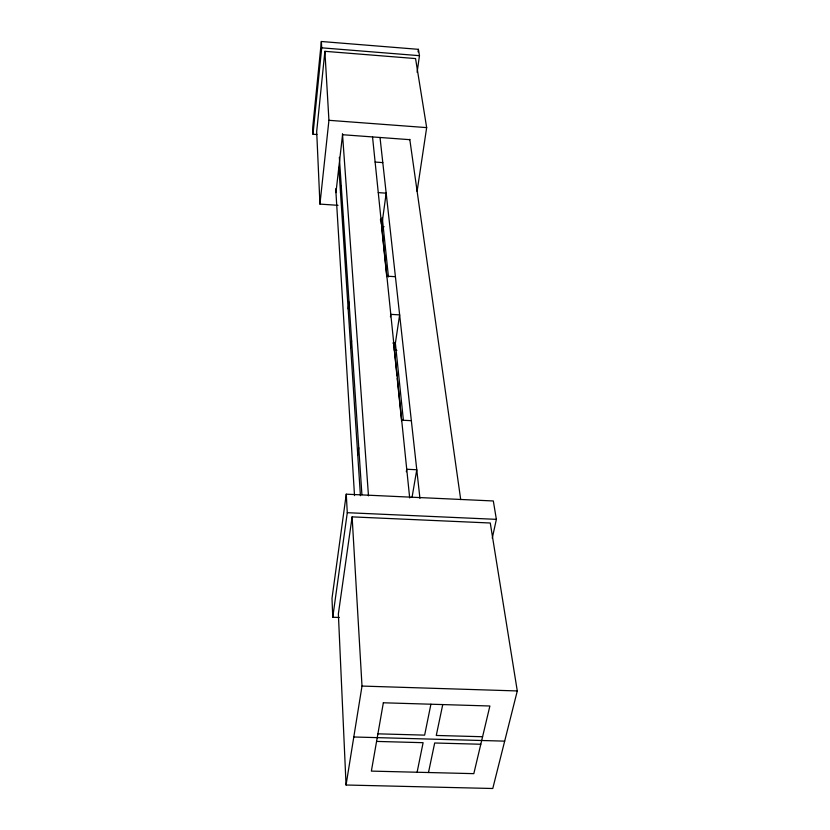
<?xml version="1.0" encoding="UTF-8"?>
<svg xmlns="http://www.w3.org/2000/svg" width="830" height="830" viewBox="0 0 830 830"><rect width="100%" height="100%" fill="white"/><g stroke="black" fill="none" stroke-linecap="round" stroke-linejoin="round"><path stroke-width="1.25" d="M417.106 72.272L419.472 55.683L418.413 49.333L321.355 41.5L312.713 127.53L312.983 134.232L316.863 134.522M312.983 134.232L321.698 47.829L321.355 41.5M417.085 191.398L426.662 127.613L415.56 58.567L324.893 51.315L316.687 131.514L319.944 204.097L338.028 205.332M319.944 204.097L328.929 120.309L324.893 51.315M335.953 192.622L342.551 134.719L409.833 139.679M340.528 192.861L341.286 186.335M342.572 223.976L343.361 217.346M348.154 308.926L349.025 302.037M350.706 347.697L351.609 340.705M492.263 538.203L496.371 519.352L493.321 500.967L346.266 494.182L332 598.368L332.768 617.25L339.242 617.479M332.768 617.25L347.282 512.691L346.266 494.182M357.751 454.954L358.768 447.702M352.117 516.872L338.37 613.899L346.058 785.004L492.771 788.5L517.287 690.944L490.271 523.004L352.117 516.872L362.005 686.068L346.058 785.004M418.061 51.875L418.413 49.333M390.432 316.821L390.795 314.352L399.635 314.892L394.323 350.208L396.885 350.353M406.327 471.751L406.731 469.261L416.774 469.749L412.095 497.056M417.106 772.242L423.103 742.684L376.571 741.418M430.915 704.214L424.638 735.131L377.909 733.834M428.488 772.523L434.681 742.995L480.798 744.251M442.753 704.577L436.269 735.453L482.583 736.739M353.798 736.988L504.671 741.138M362.005 686.068L517.287 690.944M347.282 512.691L496.371 519.352M401.689 420.188L411.348 420.686M392.881 343.091L395.37 343.236M386.863 276.162L395.412 276.701M380.285 219.836L382.516 219.981M384.103 226.756L381.613 226.59L386.178 193.172L378.273 192.622M375.119 162.058L382.796 162.607M328.929 120.309L426.662 127.613M321.698 47.829L419.472 55.683M409.771 139.284L460.702 499.577M380.016 137.469L419.939 498.353M382.257 217.501L388.45 276.919M395.308 342.603L403.359 419.887M372.535 136.94L409.688 497.938M380.846 219.12L381.364 224.1M381.593 226.403L386.759 276.649M393.513 342.344L396.958 375.845M397.217 378.418L401.585 420.935M342.468 133.672L368.479 495.832M339.346 157.295L361.911 494.711M338.848 167.349L360.428 495.686M335.725 188.763L354.514 495.614M383.346 702.782L371.373 771.101L473.816 773.653L489.887 705.998L383.346 702.782"/></g></svg>
